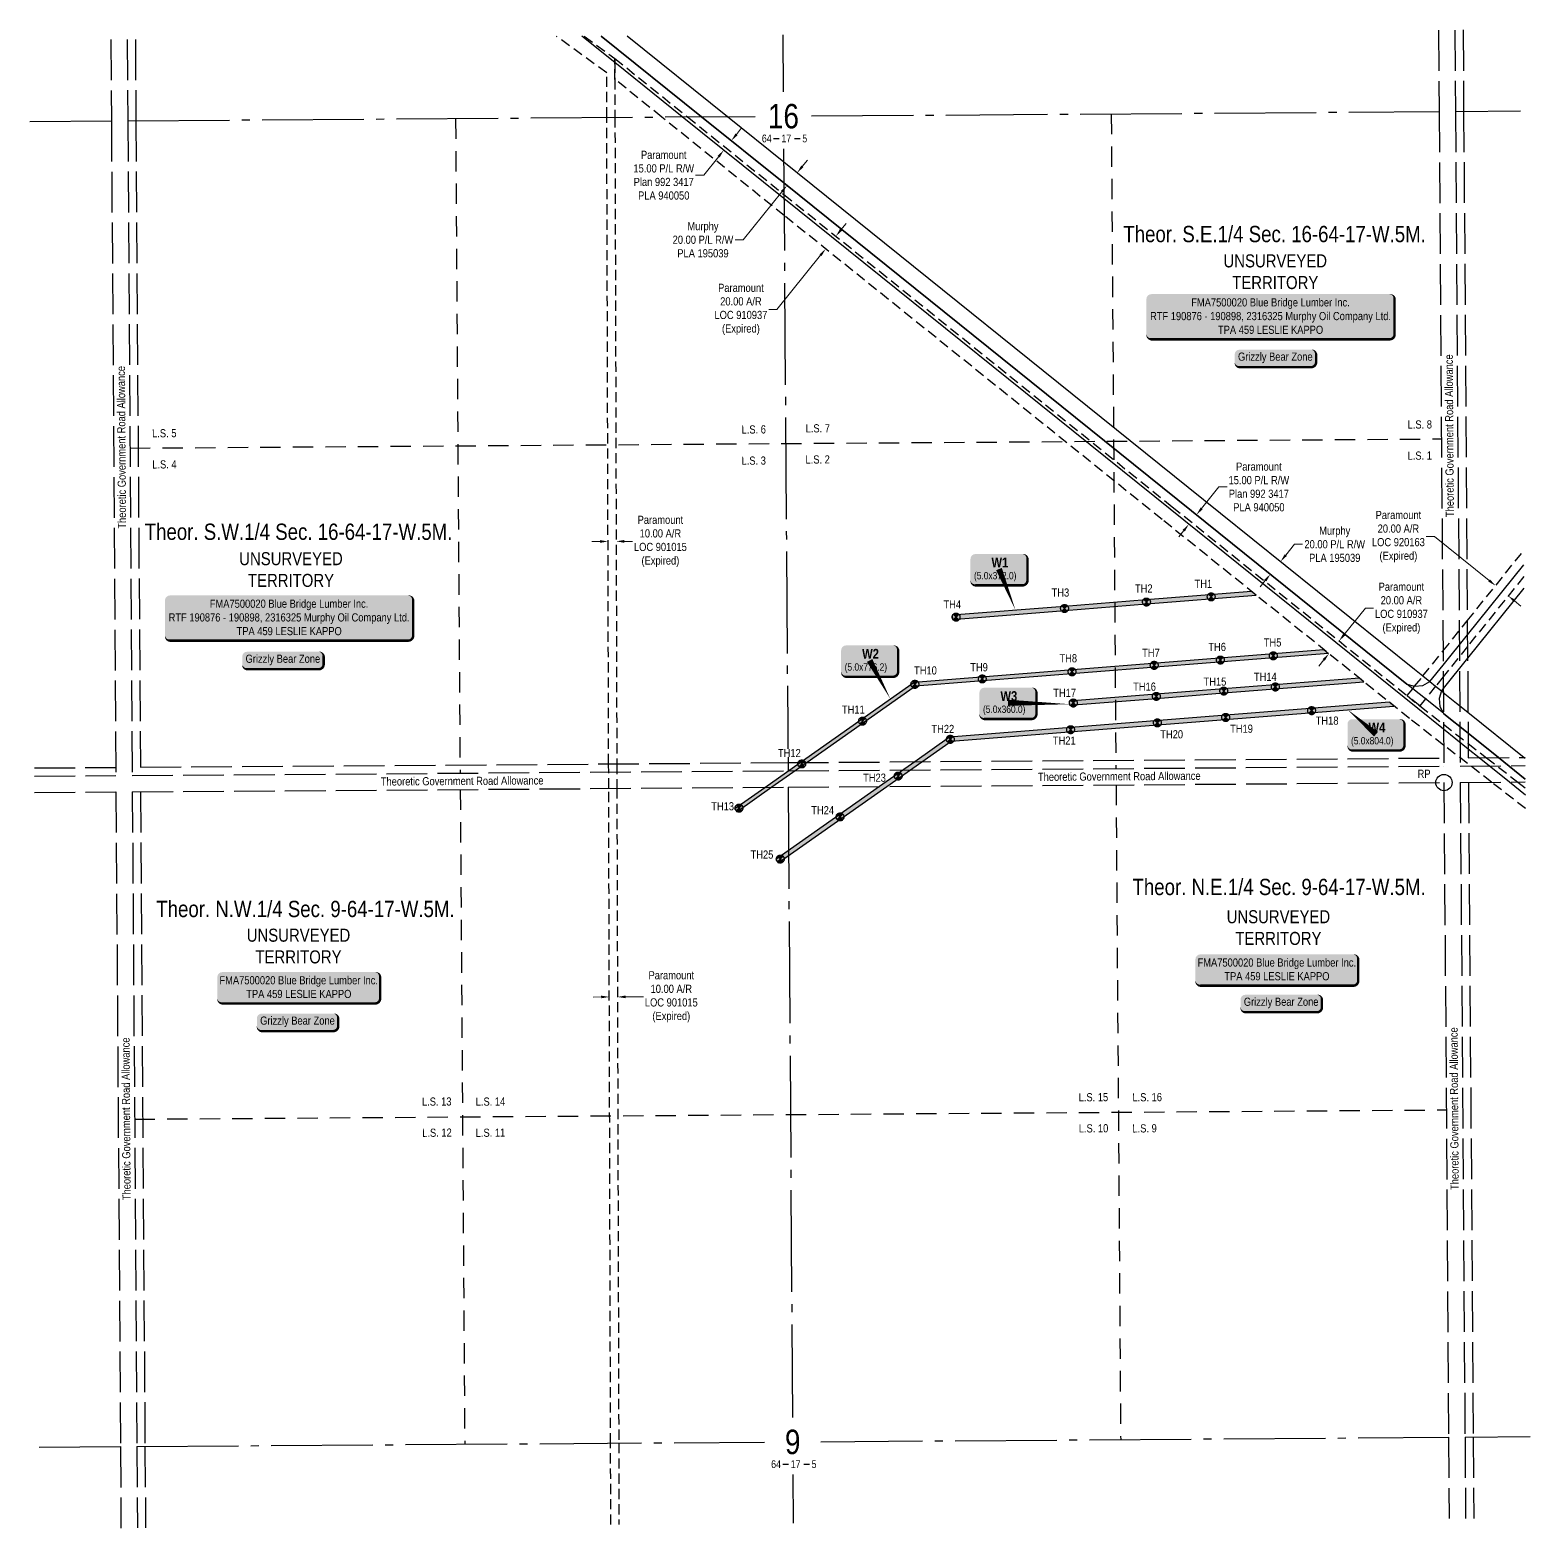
# Model space of a CAD drawing. Extents: x 529537 to 534275, y 6041761 to 6045780.
# Drawn here: x 530843 to 532686, y 6041761 to 6043601 of the extents above; entities that cross this region are included whole.
import ezdxf
from ezdxf.enums import TextEntityAlignment as Align

# ---------------------------------------------------------------- set-up
doc = ezdxf.new("R2010")
doc.units = 0
doc.header["$LTSCALE"] = 5
for name, pattern in [('foc-ACCESSROAD', [3.75, 2.5, -1.25]), ('foc-LSD', [8, 5, -3]), ('foc-QUARTERLINE', [33, 25, -3, 2, -3]), ('foc-SEISMIC', [20.5, 15, -1, 0.5, -1, 0.5, -1, 0.5, -1]), ('foc-UNSURVEYED', [12.5, 10, -2.5])]:
    doc.linetypes.add(name, pattern=pattern)
for name, color, linetype in [('10', 1, 'Continuous'), ('35', 37, 'Continuous'), ('9', 3, 'Continuous'), ('AS-SEISMIC', 224, 'foc-SEISMIC'), ('AS-WILDLIFE-BLOCK', 131, 'Continuous'), ('C-RW', 13, 'Continuous'), ('C-SYMBOL', 7, 'Continuous'), ('F-AR', 190, 'foc-ACCESSROAD'), ('F-RW', 190, 'Continuous'), ('L-QSEC', 8, 'foc-QUARTERLINE'), ('L-ROAD-T', 7, 'Continuous'), ('L-SECLBL', 7, 'Continuous'), ('L-SECTION-LSD', 7, 'foc-LSD'), ('L-UNS-T', 3, 'Continuous'), ('L-USEC', 7, 'foc-UNSURVEYED'), ('P-TEMP-BLOCKS', 250, 'Continuous'), ('P-TEMP-H', 41, 'Continuous'), ('P-TEMP_ACCESS ROAD', 46, 'Continuous')]:
    doc.layers.add(name, color=color, linetype=linetype)
for name, color, linetype, lineweight in [('C-RW-T', 13, 'Continuous', 9), ('F-AR-T', 190, 'Continuous', 9), ('F-RW-T', 190, 'Continuous', 9)]:
    doc.layers.add(name, color=color, linetype=linetype, lineweight=lineweight)
doc.styles.add('100L', font='ARIALN.TTF', dxfattribs={"height": 11})
doc.styles.add('175L', font='ARIALN.TTF', dxfattribs={"height": 20})
doc.styles.add('80', font='ARIALN.TTF', dxfattribs={"height": 10})
doc.styles.add('80CG', font='ARIALN.TTF', dxfattribs={"height": 10})
doc.styles.add('80L', font='ARIALN.TTF', dxfattribs={"height": 10})
doc.styles.add('BOLD', font='ARIALNB.TTF')
doc.styles.add('SIMPLEX', font='ARIALN.TTF')
doc.dimstyles.new('Compass 5 000', dxfattribs={"dimscale": 5, "dimtxt": 9, "dimasz": 2, "dimexe": 0.2, "dimexo": 0.0625, "dimgap": 0.5, "dimtad": 0, "dimtih": 1, "dimtoh": 1, "dimzin": 0, "dimdsep": 46, "dimtxsty": '80CG', "dimcen": 0.1, "dimse1": 1, "dimse2": 1, "dimclrd": 256, "dimclrt": 256, "dimaunit": 1, "dimadec": 4, "dimazin": 0, "dimtfac": 0.06, "dimtofl": 0, "dimtmove": 0, "dimatfit": 1, "dimfxl": 0.2, "dimtolj": 1, "dimtzin": 0, "dimlwd": -1, "dimarcsym": 0})

# ---------------------------------------------------------------- blocks, each defined once
blk = doc.blocks.new('RP')
at = {"layer": '35', "color": 3}
blk.add_circle((0, 0), 10, dxfattribs=at)
at = {"layer": '35', "color": 3, "style": '80'}
blk.add_attdef('RP_001', (-32.4, 5.8), '', height=10, dxfattribs=at)
blk = doc.blocks.new('L-SECLBL')
at = {"layer": '9', "color": 7}
for p, q in [((-5.1, -27.8), (-12.3, -27.8)), ((20.7, -27.8), (13.5, -27.8))]:
    blk.add_line(p, q, dxfattribs=at)
at = {"layer": '10', "color": 2, "style": 'SIMPLEX'}
blk.add_attdef('SEC', text='', height=30, dxfattribs=at).set_placement((0, 0), align=Align.MIDDLE)
at = {"layer": '10', "color": 5, "style": '80L'}
blk.add_attdef('TWP', text='', height=9.5, dxfattribs=at).set_placement((-14.4, -27.4), align=Align.MIDDLE_RIGHT)
blk.add_attdef('RGE', text='', height=9.5, dxfattribs=at).set_placement((3.6, -27.4), align=Align.MIDDLE_CENTER)
blk.add_attdef('MER', text='', height=9.5, dxfattribs=at).set_placement((23.2, -27.4), align=Align.MIDDLE_LEFT)
blk = doc.blocks.new('*U31')
h = blk.add_hatch(color=255)
edge = h.paths.add_edge_path()
edge.add_line((-146.5, -28.5), (146.5, -28.5))
edge.add_arc((146.5, -22.5), 6, 270, 360)
edge.add_line((152.5, -22.5), (152.5, 21))
edge.add_arc((146.5, 21), 6, 0, 90)
edge.add_line((146.5, 27), (-146.5, 27))
edge.add_arc((-146.5, 21), 6, 90, 180)
edge.add_line((-152.5, 21), (-152.5, -22.5))
edge.add_arc((-146.5, -22.5), 6, 180, 270)
at = {"color": 44, "flags": 128}
blk.add_lwpolyline([(-146.5, -28.5, 3, 3, 0), (146.5, -28.5, 3, 3, 0.414214), (152.5, -22.5, 3, 3, 0), (152.5, 21, 3, 0, 0.414214), (146.5, 27, 0, 0, 0), (-146.5, 27, 0, 0, 0.414214), (-152.5, 21, 0, 0, 0), (-152.5, -22.5, 0, 3, 0.414214)], format="xyseb", close=True, dxfattribs=at)
at = {"color": 44, "style": '80'}
blk.add_attdef('ENTER_TEXT_001', (-36, -5), '', height=10, dxfattribs=at)
blk = doc.blocks.new('*D22')
at = {"layer": 'F-AR-T', "transparency": 16777216}
for p, q in [((531544.7, 6042412.9), (531534.7, 6042412.8)), ((531574.7, 6042412.9), (531596.5, 6042413))]:
    blk.add_line(p, q, dxfattribs=at)
for points in [[(531544.6, 6042414.5), (531544.7, 6042411.2), (531554.7, 6042412.9)], [(531574.6, 6042414.6), (531574.7, 6042411.3), (531564.7, 6042412.9)]]:
    blk.add_solid(points, dxfattribs=at)
at = {"layer": 'F-AR-T', "transparency": 16777216, "insert": (531630.8, 6042413), "char_height": 10, "attachment_point": 5, "style": '80CG'}
blk.add_mtext('\\A1;Paramount\\P10.00 A/R\\PLOC 901015\\P(Expired)', dxfattribs=at)
blk = doc.blocks.new('*D23')
at = {"layer": 'F-AR-T', "transparency": 16777216}
for p, q in [((531543.1, 6042972.4), (531533.1, 6042972.4)), ((531573.1, 6042972.5), (531583.1, 6042972.5))]:
    blk.add_line(p, q, dxfattribs=at)
for points in [[(531543.1, 6042974.1), (531543.1, 6042970.7), (531553.1, 6042972.4)], [(531573.1, 6042974.2), (531573.1, 6042970.8), (531563.1, 6042972.5)]]:
    blk.add_solid(points, dxfattribs=at)
at = {"layer": 'F-AR-T', "transparency": 16777216, "insert": (531617.4, 6042972.5), "char_height": 10, "attachment_point": 5, "style": '80CG'}
blk.add_mtext('\\A1;Paramount\\P10.00 A/R\\PLOC 901015\\P(Expired)', dxfattribs=at)
blk = doc.blocks.new('*D24')
at = {"layer": 'F-AR-T', "transparency": 16777216}
for p, q in [((532457.3, 6042858), (532483.3, 6042890.3)), ((532483.3, 6042890.3), (532493.3, 6042890.3)), ((532432.2, 6042826.8), (532426, 6042819))]:
    blk.add_line(p, q, dxfattribs=at)
for points in [[(532456, 6042859), (532458.6, 6042856.9), (532451, 6042850.2)], [(532430.9, 6042827.9), (532433.5, 6042825.8), (532438.5, 6042834.6)]]:
    blk.add_solid(points, dxfattribs=at)
at = {"layer": 'F-AR-T', "transparency": 16777216, "insert": (532527.6, 6042890.3), "char_height": 10, "attachment_point": 5, "style": '80CG'}
blk.add_mtext('\\A1;Paramount\\P20.00 A/R\\PLOC 910937\\P(Expired)', dxfattribs=at)
blk = doc.blocks.new('*D25')
at = {"layer": 'F-AR-T', "transparency": 16777216}
for p, q in [((531839.2, 6043355.2), (531845.5, 6043363)), ((531814.1, 6043324), (531760.6, 6043257.5)), ((531760.6, 6043257.5), (531750.6, 6043257.5))]:
    blk.add_line(p, q, dxfattribs=at)
for points in [[(531837.9, 6043356.2), (531840.5, 6043354.1), (531832.9, 6043347.4)], [(531812.8, 6043325), (531815.4, 6043323), (531820.4, 6043331.8)]]:
    blk.add_solid(points, dxfattribs=at)
at = {"layer": 'F-AR-T', "transparency": 16777216, "insert": (531716.3, 6043257.5), "char_height": 10, "attachment_point": 5, "style": '80CG'}
blk.add_mtext('\\A1;Paramount\\P20.00 A/R\\PLOC 910937\\P(Expired)', dxfattribs=at)
blk = doc.blocks.new('*D26')
at = {"layer": 'F-AR-T', "transparency": 16777216}
for p, q in [((532568.2, 6042978.4), (532558.2, 6042978.4)), ((532635.5, 6042924.4), (532568.2, 6042978.4)), ((532666.6, 6042899.3), (532674.4, 6042893))]:
    blk.add_line(p, q, dxfattribs=at)
for points in [[(532636.5, 6042925.7), (532634.4, 6042923.1), (532643.2, 6042918.1)], [(532667.7, 6042900.6), (532665.6, 6042898), (532658.8, 6042905.5)]]:
    blk.add_solid(points, dxfattribs=at)
at = {"layer": 'F-AR-T', "transparency": 16777216, "insert": (532523.9, 6042978.4), "char_height": 10, "attachment_point": 5, "style": '80CG'}
blk.add_mtext('\\A1;Paramount\\P20.00 A/R\\PLOC 920163\\P(Expired)', dxfattribs=at)
blk = doc.blocks.new('*D27')
at = {"layer": 'C-RW-T', "transparency": 16777216}
for p, q in [((532385.5, 6042955.5), (532396.2, 6042968.9)), ((532396.2, 6042968.9), (532406.2, 6042968.9)), ((532360.4, 6042924.4), (532354.1, 6042916.6))]:
    blk.add_line(p, q, dxfattribs=at)
for points in [[(532384.2, 6042956.6), (532386.8, 6042954.5), (532379.2, 6042947.8)], [(532359.1, 6042925.4), (532361.7, 6042923.3), (532366.7, 6042932.2)]]:
    blk.add_solid(points, dxfattribs=at)
at = {"layer": 'C-RW-T', "transparency": 16777216, "insert": (532445.7, 6042968.9), "char_height": 10, "attachment_point": 5, "style": '80CG'}
blk.add_mtext('\\A1;Murphy\\P20.00 P/L R/W\\PPLA 195039', dxfattribs=at)
blk = doc.blocks.new('*D28')
at = {"layer": 'C-RW-T', "transparency": 16777216}
for p, q in [((531791.7, 6043433.1), (531798, 6043440.9)), ((531766.7, 6043401.9), (531719.2, 6043343)), ((531719.2, 6043343), (531709.2, 6043343))]:
    blk.add_line(p, q, dxfattribs=at)
for points in [[(531790.4, 6043434.2), (531793, 6043432.1), (531785.5, 6043425.3)], [(531765.4, 6043403), (531768, 6043400.9), (531772.9, 6043409.7)]]:
    blk.add_solid(points, dxfattribs=at)
at = {"layer": 'C-RW-T', "transparency": 16777216, "insert": (531669.7, 6043343), "char_height": 10, "attachment_point": 5, "style": '80CG'}
blk.add_mtext('\\A1;Murphy\\P20.00 P/L R/W\\PPLA 195039', dxfattribs=at)
blk = doc.blocks.new('*D29')
at = {"layer": 'F-RW-T', "transparency": 16777216}
for p, q in [((532282.2, 6043013), (532303.4, 6043039.3)), ((532303.4, 6043039.3), (532313.4, 6043039.3)), ((532260.3, 6042985.7), (532254, 6042977.9))]:
    blk.add_line(p, q, dxfattribs=at)
for points in [[(532280.9, 6043014), (532283.5, 6043011.9), (532275.9, 6043005.2)], [(532259, 6042986.7), (532261.6, 6042984.7), (532266.5, 6042993.5)]]:
    blk.add_solid(points, dxfattribs=at)
at = {"layer": 'F-RW-T', "transparency": 16777216, "insert": (532352.5, 6043039.3), "char_height": 10, "attachment_point": 5, "style": '80CG'}
blk.add_mtext('\\A1;Paramount\\P15.00 P/L R/W\\PPlan 992 3417\\PPLA 940050', dxfattribs=at)
blk = doc.blocks.new('*D30')
at = {"layer": 'F-RW-T', "transparency": 16777216}
for p, q in [((531710.9, 6043472.5), (531717.2, 6043480.3)), ((531689, 6043445.2), (531670.6, 6043422.3)), ((531670.6, 6043422.3), (531660.6, 6043422.3))]:
    blk.add_line(p, q, dxfattribs=at)
for points in [[(531709.6, 6043473.5), (531712.2, 6043471.4), (531704.6, 6043464.7)], [(531687.7, 6043446.2), (531690.3, 6043444.2), (531695.2, 6043453)]]:
    blk.add_solid(points, dxfattribs=at)
at = {"layer": 'F-RW-T', "transparency": 16777216, "insert": (531621.5, 6043422.3), "char_height": 10, "attachment_point": 5, "style": '80CG'}
blk.add_mtext('\\A1;Paramount\\P15.00 P/L R/W\\PPlan 992 3417\\PPLA 940050', dxfattribs=at)
blk = doc.blocks.new('*U21')
h = blk.add_hatch(color=255)
edge = h.paths.add_edge_path()
edge.add_line((-94, -20), (94, -20))
edge.add_arc((94, -14), 6, 270, 360)
edge.add_line((100, -14), (100, 12.5))
edge.add_arc((94, 12.5), 6, 0, 90)
edge.add_line((94, 18.5), (-94, 18.5))
edge.add_arc((-94, 12.5), 6, 90, 180)
edge.add_line((-100, 12.5), (-100, -14))
edge.add_arc((-94, -14), 6, 180, 270)
at = {"color": 44, "flags": 128}
blk.add_lwpolyline([(-94, -20, 3, 3, 0), (94, -20, 3, 3, 0.414214), (100, -14, 3, 3, 0), (100, 12.5, 3, 0, 0.414214), (94, 18.5, 0, 0, 0), (-94, 18.5, 0, 0, 0.414214), (-100, 12.5, 0, 0, 0), (-100, -14, 0, 3, 0.414214)], format="xyseb", close=True, dxfattribs=at)
at = {"color": 44, "style": '80'}
blk.add_attdef('ENTER_TEXT_001', (-36, -5), '', height=10, dxfattribs=at)
blk = doc.blocks.new('*U32')
h = blk.add_hatch(color=255)
edge = h.paths.add_edge_path()
edge.add_line((-44, -11.5), (44, -11.5))
edge.add_arc((44, -5.5), 6, 270, 360)
edge.add_line((50, -5.5), (50, 4))
edge.add_arc((44, 4), 6, 0, 90)
edge.add_line((44, 10), (-44, 10))
edge.add_arc((-44, 4), 6, 90, 180)
edge.add_line((-50, 4), (-50, -5.5))
edge.add_arc((-44, -5.5), 6, 180, 270)
at = {"color": 131, "flags": 128}
blk.add_lwpolyline([(-44, -11.5, 3, 3, 0), (44, -11.5, 3, 3, 0.414214), (50, -5.5, 3, 3, 0), (50, 4, 3, 0, 0.414214), (44, 10, 0, 0, 0), (-44, 10, 0, 0, 0.414214), (-50, 4, 0, 0, 0), (-50, -5.5, 0, 3, 0.414214)], format="xyseb", close=True, dxfattribs=at)
at = {"color": 131, "style": '80'}
blk.add_attdef('ENTER_TEXT_001', (-36, -5), '', height=10, dxfattribs=at)
blk = doc.blocks.new('*X19')
at = {"color": 0}
for p, q in [((102.1, -2061.6), (108.8, -2061.6)), ((102.2, -2061.7), (108.8, -2061.7)), ((102.3, -2061.4), (108.6, -2061.4)), ((102.3, -2061.9), (108.6, -2061.9)), ((102.5, -2061.2), (108.5, -2061.2)), ((102.5, -2062), (108.4, -2062)), ((102.6, -2062.2), (108.3, -2062.2)), ((102.7, -2061.1), (108.2, -2061.1)), ((102.8, -2062.3), (108.1, -2062.3)), ((102.9, -2060.9), (108, -2060.9)), ((103, -2062.5), (108, -2062.5)), ((103.1, -2062.7), (107.8, -2062.7)), ((103.2, -2060.8), (107.7, -2060.8)), ((103.3, -2062.8), (107.7, -2062.8)), ((103.4, -2063), (107.5, -2063)), ((103.5, -2060.6), (107.4, -2060.6)), ((103.6, -2063.1), (107.3, -2063.1)), ((103.7, -2063.3), (107.2, -2063.3)), ((103.9, -2060.5), (107, -2060.5)), ((103.9, -2063.4), (107, -2063.4)), ((104.1, -2063.6), (106.9, -2063.6)), ((104.2, -2063.7), (106.7, -2063.7)), ((104.4, -2063.9), (106.6, -2063.9)), ((104.5, -2060.3), (106.5, -2060.3)), ((104.5, -2064.1), (106.4, -2064.1)), ((104.7, -2064.2), (106.3, -2064.2)), ((104.8, -2064.4), (106.1, -2064.4)), ((105, -2064.5), (105.9, -2064.5)), ((105.1, -2064.7), (105.8, -2064.7)), ((105.2, -2065.3), (105.8, -2065.3)), ((105.3, -2064.8), (105.6, -2064.8)), ((105.3, -2065.2), (105.6, -2065.2)), ((102.1, -2068.4), (108.8, -2068.4)), ((102.2, -2068.3), (108.7, -2068.3)), ((102.3, -2068.1), (108.6, -2068.1)), ((102.3, -2068.6), (108.7, -2068.6)), ((102.5, -2068), (108.4, -2068)), ((102.5, -2068.7), (108.5, -2068.7)), ((102.7, -2067.8), (108.3, -2067.8)), ((102.7, -2068.9), (108.3, -2068.9)), ((102.8, -2067.7), (108.1, -2067.7)), ((102.9, -2069.1), (108, -2069.1)), ((103, -2067.5), (108, -2067.5)), ((103.1, -2067.3), (107.8, -2067.3)), ((103.2, -2069.2), (107.8, -2069.2)), ((103.3, -2067.2), (107.6, -2067.2)), ((103.4, -2067), (107.5, -2067)), ((103.5, -2069.4), (107.4, -2069.4)), ((103.6, -2066.9), (107.3, -2066.9)), ((103.8, -2066.7), (107.2, -2066.7)), ((103.9, -2066.6), (107, -2066.6)), ((103.9, -2069.5), (107.1, -2069.5)), ((104.1, -2066.4), (106.9, -2066.4)), ((104.2, -2066.2), (106.7, -2066.2)), ((104.4, -2066.1), (106.6, -2066.1)), ((104.4, -2069.7), (106.5, -2069.7)), ((104.5, -2065.9), (106.4, -2065.9)), ((104.7, -2065.8), (106.2, -2065.8)), ((104.8, -2065.6), (106.1, -2065.6)), ((105, -2065.5), (105.9, -2065.5))]:
    blk.add_line(p, q, dxfattribs=at)
blk = doc.blocks.new('SP')
for p, q in [((0.68, -0.68), (-0.68, 0.68)), ((-0.68, -0.68), (0.68, 0.68))]:
    blk.add_line(p, q)
blk.add_circle((0, 0), 0.96)
at = {"xscale": 0.2, "yscale": 0.2, "zscale": 0.2}
blk.add_blockref('*X19', (-21.09, 413), dxfattribs=at)
blk = doc.blocks.new('*U33')
h = blk.add_hatch(color=191)
edge = h.paths.add_edge_path()
edge.add_line((-29, -20), (29, -20))
edge.add_arc((29, -14), 6, 270, 360)
edge.add_line((35, -14), (35, 12.5))
edge.add_arc((29, 12.5), 6, 0, 90)
edge.add_line((29, 18.5), (-29, 18.5))
edge.add_arc((-29, 12.5), 6, 90, 180)
edge.add_line((-35, 12.5), (-35, -14))
edge.add_arc((-29, -14), 6, 180, 270)
at = {"color": 250, "flags": 128}
blk.add_lwpolyline([(-29, -20, 3, 3, 0), (29, -20, 3, 3, 0.414214), (35, -14, 3, 3, 0), (35, 12.5, 3, 0, 0.414214), (29, 18.5, 0, 0, 0), (-29, 18.5, 0, 0, 0.414214), (-35, 12.5, 0, 0, 0), (-35, -14, 0, 3, 0.414214)], format="xyseb", close=True, dxfattribs=at)
at = {"flags": 128}
blk.add_lwpolyline([(20.4, -50.6, 0, 7.5, 0), (0, 0, 0, 0, 0)], format="xyseb", dxfattribs=at)
at = {"color": 250}
for tag, p, height, style in [('TEMP_AREA_W1_001', (-9.2, 2.2), 12, 'BOLD'), ('ENTER_TEXT_001', (-30.7, -12.5), 9, '80')]:
    blk.add_attdef(tag, p, '', height=height, dxfattribs=dict(at, style=style))
blk = doc.blocks.new('*U34')
h = blk.add_hatch(color=191)
edge = h.paths.add_edge_path()
edge.add_line((-29, -20), (29, -20))
edge.add_arc((29, -14), 6, 270, 360)
edge.add_line((35, -14), (35, 12.5))
edge.add_arc((29, 12.5), 6, 0, 90)
edge.add_line((29, 18.5), (-29, 18.5))
edge.add_arc((-29, 12.5), 6, 90, 180)
edge.add_line((-35, 12.5), (-35, -14))
edge.add_arc((-29, -14), 6, 180, 270)
at = {"color": 250, "flags": 128}
blk.add_lwpolyline([(-29, -20, 3, 3, 0), (29, -20, 3, 3, 0.414214), (35, -14, 3, 3, 0), (35, 12.5, 3, 0, 0.414214), (29, 18.5, 0, 0, 0), (-29, 18.5, 0, 0, 0.414214), (-35, 12.5, 0, 0, 0), (-35, -14, 0, 3, 0.414214)], format="xyseb", close=True, dxfattribs=at)
at = {"flags": 128}
blk.add_lwpolyline([(25.5, -47.3, 0, 7.5, 0), (0, 0, 0, 0, 0)], format="xyseb", dxfattribs=at)
at = {"color": 250}
for tag, p, height, style in [('TEMP_AREA_W1_001', (-9.2, 2.2), 12, 'BOLD'), ('ENTER_TEXT_001', (-30.7, -12.5), 9, '80')]:
    blk.add_attdef(tag, p, '', height=height, dxfattribs=dict(at, style=style))
blk = doc.blocks.new('*U35')
h = blk.add_hatch(color=191)
edge = h.paths.add_edge_path()
edge.add_line((-29, -20), (29, -20))
edge.add_arc((29, -14), 6, 270, 360)
edge.add_line((35, -14), (35, 12.5))
edge.add_arc((29, 12.5), 6, 0, 90)
edge.add_line((29, 18.5), (-29, 18.5))
edge.add_arc((-29, 12.5), 6, 90, 180)
edge.add_line((-35, 12.5), (-35, -14))
edge.add_arc((-29, -14), 6, 180, 270)
at = {"color": 250, "flags": 128}
blk.add_lwpolyline([(-29, -20, 3, 3, 0), (29, -20, 3, 3, 0.414214), (35, -14, 3, 3, 0), (35, 12.5, 3, 0, 0.414214), (29, 18.5, 0, 0, 0), (-29, 18.5, 0, 0, 0.414214), (-35, 12.5, 0, 0, 0), (-35, -14, 0, 3, 0.414214)], format="xyseb", close=True, dxfattribs=at)
at = {"flags": 128}
blk.add_lwpolyline([(75.6, -1.8, 0, 7.5, 0), (0, 0, 0, 0, 0)], format="xyseb", dxfattribs=at)
at = {"color": 250}
for tag, p, height, style in [('TEMP_AREA_W1_001', (-9.2, 2.2), 12, 'BOLD'), ('ENTER_TEXT_001', (-30.7, -12.5), 9, '80')]:
    blk.add_attdef(tag, p, '', height=height, dxfattribs=dict(at, style=style))
blk = doc.blocks.new('*U36')
h = blk.add_hatch(color=191)
edge = h.paths.add_edge_path()
edge.add_line((-29, -20), (29, -20))
edge.add_arc((29, -14), 6, 270, 360)
edge.add_line((35, -14), (35, 12.5))
edge.add_arc((29, 12.5), 6, 0, 90)
edge.add_line((29, 18.5), (-29, 18.5))
edge.add_arc((-29, 12.5), 6, 90, 180)
edge.add_line((-35, 12.5), (-35, -14))
edge.add_arc((-29, -14), 6, 180, 270)
at = {"flags": 128}
blk.add_lwpolyline([(-34.7, 30.1, 0, 7.5, 0), (0, 0, 0, 0, 0)], format="xyseb", dxfattribs=at)
at = {"color": 250, "flags": 128}
blk.add_lwpolyline([(-29, -20, 3, 3, 0), (29, -20, 3, 3, 0.414214), (35, -14, 3, 3, 0), (35, 12.5, 3, 0, 0.414214), (29, 18.5, 0, 0, 0), (-29, 18.5, 0, 0, 0.414214), (-35, 12.5, 0, 0, 0), (-35, -14, 0, 3, 0.414214)], format="xyseb", close=True, dxfattribs=at)
at = {"color": 250}
for tag, p, height, style in [('TEMP_AREA_W1_001', (-9.2, 2.2), 12, 'BOLD'), ('ENTER_TEXT_001', (-30.7, -12.5), 9, '80')]:
    blk.add_attdef(tag, p, '', height=height, dxfattribs=dict(at, style=style))

msp = doc.modelspace()

# ---------------------------------------------------------------- hatches: boundary and pattern name
at = {"layer": 'P-TEMP-H'}
h = msp.add_hatch(color=256, dxfattribs=at)
h.dxf.hatch_style = 1
h.paths.add_polyline_path([(531975.62, 6042881.681), (531976.016, 6042876.699), (532113.988, 6042887.654), (532214.644, 6042895.646), (532349.332, 6042906.34), (532343.661, 6042910.903), (532214.249, 6042900.628), (532113.593, 6042892.636)])
h = msp.add_hatch(color=256, dxfattribs=at)
h.dxf.hatch_style = 1
h.paths.add_polyline_path([(531797.695, 6042700.847), (531754.439, 6042670.377), (531711.517, 6042640.142), (531708.639, 6042644.227), (531745.673, 6042670.315), (531788.929, 6042700.785), (531929.069, 6042799.504), (532432.443, 6042839.471), (532438.114, 6042834.908), (531930.828, 6042794.631)])
h = msp.add_hatch(color=256, dxfattribs=at)
h.dxf.hatch_style = 1
h.paths.add_polyline_path([(532475.924, 6042804.486), (532309.201, 6042791.249), (532226.331, 6042784.669), (532119.572, 6042776.193), (532119.967, 6042771.211), (532226.727, 6042779.687), (532309.597, 6042786.267), (532481.596, 6042799.924)])
h = msp.add_hatch(color=256, dxfattribs=at)
h.dxf.hatch_style = 1
h.paths.add_polyline_path([(531938.59, 6042701.845), (531974.353, 6042727.037), (532518.489, 6042770.24), (532512.818, 6042774.803), (531972.592, 6042731.91), (531929.824, 6042701.783), (531886.568, 6042671.312), (531759.3, 6042581.661), (531762.178, 6042577.575), (531895.334, 6042671.374)])

# ---------------------------------------------------------------- linework, layer by layer
at = {"layer": 'C-RW'}
for points in [[(532679.738, 6042680.29), (532646.729, 6042706.851), (532609.541, 6042736.775), (532579.735, 6042760.758), (532579.204, 6042761.457), (532557.034, 6042779.022), (532541.467, 6042791.548), (532534.352, 6042797.273), (532252.967, 6043023.658), (531769.078, 6043412.841), (531668.012, 6043494.124), (531544.808, 6043593.215)], [(531576.452, 6043593.439), (531699.654, 6043494.349), (531768.897, 6043438.661), (532265.506, 6043039.246), (532543.793, 6042815.353), (532554.039, 6042807.204), (532562.612, 6042800.325), (532569.627, 6042794.663), (532576.65, 6042789.032), (532579.02, 6042787.01), (532595.378, 6042773.849), (532609.355, 6042762.602), (532678.365, 6042707.074), (532679.553, 6042706.118)]]:
    msp.add_lwpolyline(points, dxfattribs=at)
at = {"layer": 'F-AR'}
for points in [[(531556.497, 6041764.777), (531556.212, 6041864.711), (531553.921, 6042668.947), (531553.836, 6042699.106), (531551.571, 6043493.297), (531551.415, 6043548.127), (531489.949, 6043592.829)], [(531523.842, 6043593.068), (531561.368, 6043565.796), (531561.382, 6043560.648), (531561.441, 6043540.063), (531561.574, 6043493.368), (531563.838, 6042699.177), (531563.925, 6042669.018), (531566.216, 6041864.782), (531566.5, 6041764.848)], [(532677.947, 6042929.308), (532608.775, 6042843.331), (532578.883, 6042806.178), (532569.627, 6042794.663), (532557.034, 6042779.022), (532550.139, 6042770.452), (532534.552, 6042782.994), (532541.467, 6042791.548), (532543.845, 6042794.491), (532554.039, 6042807.204), (532578.655, 6042837.809), (532608.547, 6042874.963), (532677.719, 6042960.94)]]:
    msp.add_lwpolyline(points, dxfattribs=at)
at = {"layer": 'F-RW'}
msp.add_lwpolyline([(532678.049, 6042915.085), (532608.877, 6042829.108), (532578.985, 6042791.953), (532576.65, 6042789.032), (532573.862, 6042779.463), (532574.939, 6042769.528), (532579.204, 6042761.457), (532579.735, 6042760.758), (532609.541, 6042736.775), (532646.729, 6042706.851), (532679.738, 6042680.29)], dxfattribs=at)
at = {"layer": 'L-QSEC'}
for p, q in [((531767.801, 6043594.788), (531768.292, 6043524.821)), ((530963.122, 6043489.156), (531733.845, 6043494.593)), ((531803.089, 6043495.081), (532573.888, 6043500.519)), ((532593.994, 6043500.664), (532673.833, 6043501.229)), ((530843.07, 6043488.317), (530943.016, 6043489.021)), ((531768.783, 6043454.859), (531774.144, 6042690.623)), ((531774.287, 6042670.517), (531779.719, 6041896.291)), ((531814.516, 6041866.553), (532585.602, 6041872.023)), ((532605.708, 6041872.168), (532685.548, 6041872.737)), ((530854.21, 6041859.749), (530954.157, 6041860.457)), ((530974.263, 6041860.592), (531745.272, 6041866.061)), ((531780.21, 6041826.329), (531780.63, 6041766.366))]:
    msp.add_line(p, q, dxfattribs=at)
at = {"layer": 'L-SECTION-LSD'}
for p, q in [((531365.807, 6043491.997), (531371.379, 6042687.778)), ((532171.195, 6043497.678), (532176.908, 6042693.474)), ((530965.874, 6043087.044), (532576.78, 6043098.417)), ((531371.52, 6042667.672), (531377.091, 6041863.449)), ((532177.052, 6042673.368), (532182.766, 6041869.165)), ((530971.513, 6042262.715), (532582.71, 6042274.121))]:
    msp.add_line(p, q, dxfattribs=at)
at = {"layer": 'L-USEC'}
for p, q in [((530942.333, 6043588.968), (530943.016, 6043489.021)), ((530962.438, 6043589.11), (530963.122, 6043489.158)), ((530972.496, 6043589.181), (530973.18, 6043489.227)), ((532573.169, 6043600.466), (532573.888, 6043500.519)), ((532593.275, 6043600.607), (532593.994, 6043500.663)), ((532603.332, 6043600.678), (532604.051, 6043500.736)), ((532573.888, 6043500.519), (532579.672, 6042696.325)), ((532593.994, 6043500.663), (532599.778, 6042696.468)), ((532604.051, 6043500.736), (532609.763, 6042706.597)), ((530943.016, 6043489.021), (530948.519, 6042684.791)), ((530963.122, 6043489.158), (530968.625, 6042684.933)), ((530973.18, 6043489.227), (530978.614, 6042695.062)), ((530978.614, 6042695.062), (531774.074, 6042700.68)), ((531774.073, 6042700.68), (532579.603, 6042706.383)), ((532579.603, 6042706.383), (532579.603, 6042706.383)), ((532609.763, 6042706.597), (532679.546, 6042707.093)), ((530848.503, 6042694.143), (530948.444, 6042694.849)), ((530848.572, 6042684.086), (530948.515, 6042684.791)), ((530948.444, 6042694.849), (530948.45, 6042694.849)), ((530948.515, 6042684.791), (530948.519, 6042684.791)), ((530968.625, 6042684.933), (531774.145, 6042690.623)), ((531774.144, 6042690.623), (532579.675, 6042696.325)), ((532579.674, 6042696.325), (532579.674, 6042696.325)), ((532599.778, 6042696.468), (532679.618, 6042697.035)), ((530848.709, 6042663.98), (530948.657, 6042664.686)), ((530948.657, 6042664.686), (530954.157, 6041860.457)), ((530968.763, 6042664.828), (531774.287, 6042670.517)), ((530968.763, 6042664.828), (530968.763, 6042664.823)), ((530968.763, 6042664.823), (530974.263, 6041860.594)), ((530978.82, 6042664.899), (530978.82, 6042664.892)), ((530978.82, 6042664.892), (530984.32, 6041860.663)), ((531774.287, 6042670.517), (532579.817, 6042676.219)), ((532579.817, 6042676.219), (532585.602, 6041872.023)), ((532599.923, 6042676.362), (532679.762, 6042676.929)), ((532599.923, 6042676.364), (532605.708, 6041872.167)), ((532609.98, 6042676.436), (532615.766, 6041872.24)), ((532585.602, 6041872.023), (532586.321, 6041772.077)), ((532605.708, 6041872.167), (532606.427, 6041772.22)), ((532615.766, 6041872.24), (532616.485, 6041772.291)), ((530954.157, 6041860.457), (530954.84, 6041760.512)), ((530974.263, 6041860.594), (530974.946, 6041760.655)), ((530984.32, 6041860.663), (530985.004, 6041760.726))]:
    msp.add_line(p, q, dxfattribs=at)
at = {"layer": 'P-TEMP_ACCESS ROAD', "flags": 128}
for points in [[(531975.62, 6042881.681), (531976.016, 6042876.699), (532113.988, 6042887.654), (532214.644, 6042895.646), (532349.332, 6042906.34), (532343.661, 6042910.903), (532214.249, 6042900.628), (532113.593, 6042892.636)], [(532475.924, 6042804.486), (532309.201, 6042791.249), (532226.331, 6042784.669), (532119.572, 6042776.193), (532119.967, 6042771.211), (532226.727, 6042779.687), (532309.597, 6042786.267), (532481.596, 6042799.924)]]:
    msp.add_lwpolyline(points, close=True, dxfattribs=at)

# ---------------------------------------------------------------- block references
at = {"xscale": 0.999482, "yscale": 0.999482, "zscale": 0.999482}
msp.add_blockref('RP', (532579.817, 6042676.219), dxfattribs=at).add_auto_attribs({'RP_001': 'RP'})
at = {"layer": 'AS-SEISMIC', "color": 3, "xscale": 4.995456008, "yscale": 4.995456008, "zscale": 4.995456008}
for p in [(532214.447, 6042898.137), (532293.916, 6042904.447), (531980.599, 6042879.57), (532113.791, 6042890.145), (532305.288, 6042826.869), (532370.17, 6042832.02), (532123.057, 6042812.4), (532223.916, 6042820.408), (531929.949, 6042797.067), (532012.711, 6042803.639), (532309.399, 6042788.758), (532372.783, 6042793.791), (532124.55, 6042774.081), (532226.529, 6042782.178), (531865.716, 6042751.82), (532311.755, 6042756.332), (532417.27, 6042764.71), (532121.236, 6042741.293), (532227.832, 6042749.669), (531973.472, 6042729.473), (531909.485, 6042684.398), (531713.999, 6042644.946), (531838.093, 6042634.108), (531764.66, 6042582.38)]:
    msp.add_blockref('SP', p, dxfattribs=at)
at = {"layer": 'AS-WILDLIFE-BLOCK'}
ref = msp.add_blockref('*U32', (532372.792, 6043198.028), dxfattribs=at)
ref.add_attrib('ENTER_TEXT_001', 'Grizzly Bear Zone', (532326.881, 6043194.409), dxfattribs={"layer": '0', "color": 131, "height": 10, "style": '80'})
ref = msp.add_blockref('*U32', (531153.772, 6042826.962), dxfattribs=at)
ref.add_attrib('ENTER_TEXT_001', 'Grizzly Bear Zone', (531107.861, 6042823.343), dxfattribs={"layer": '0', "color": 131, "height": 10, "style": '80'})
ref = msp.add_blockref('*U32', (532379.964, 6042405.584), dxfattribs=at)
ref.add_attrib('ENTER_TEXT_001', 'Grizzly Bear Zone', (532334.053, 6042401.965), dxfattribs={"layer": '0', "color": 131, "height": 10, "style": '80'})
ref = msp.add_blockref('*U32', (531171.704, 6042382.444), dxfattribs=at)
ref.add_attrib('ENTER_TEXT_001', 'Grizzly Bear Zone', (531125.793, 6042378.825), dxfattribs={"layer": '0', "color": 131, "height": 10, "style": '80'})
at = {"layer": 'L-SECLBL', "xscale": 0.999475, "yscale": 0.999475, "zscale": 0.999475}
for p, values in [((531768.502, 6043494.837), {'SEC': '16', 'TWP': '64', 'RGE': '17', 'MER': '5'}), ((531779.929, 6041866.307), {'SEC': '9', 'TWP': '64', 'RGE': '17', 'MER': '5'})]:
    msp.add_blockref('L-SECLBL', p, dxfattribs=at).add_auto_attribs(values)
at = {"layer": 'L-SECLBL'}
ref = msp.add_blockref('*U31', (532366.815, 6043249.207), dxfattribs=dict(at, xscale=0.999475, yscale=0.999475, zscale=0.999475))
ref.add_attrib('ENTER_TEXT_001', 'FMA7500020 Blue Bridge Lumber Inc.', (532269.441, 6043261.11), dxfattribs={"layer": '0', "color": 44, "height": 9.99475, "style": '80'})
ref.add_attrib('ENTER_TEXT_002', 'RTF 190876 - 190898, 2316325 Murphy Oil Company Ltd.', (532218.874, 6043244.275), dxfattribs={"layer": '0', "color": 44, "height": 9.99475, "style": '80'})
ref.add_attrib('ENTER_TEXT_003', 'TPA 459 LESLIE KAPPO', (532302.316, 6043227.44), dxfattribs={"layer": '0', "color": 44, "height": 9.99475, "style": '80'})
ref = msp.add_blockref('*U31', (531161.296, 6042879.051), dxfattribs=dict(at, xscale=0.999475, yscale=0.999475, zscale=0.999475))
ref.add_attrib('ENTER_TEXT_001', 'FMA7500020 Blue Bridge Lumber Inc.', (531063.922, 6042890.954), dxfattribs={"layer": '0', "color": 44, "height": 9.99475, "style": '80'})
ref.add_attrib('ENTER_TEXT_002', 'RTF 190876 - 190898, 2316325 Murphy Oil Company Ltd.', (531013.355, 6042874.119), dxfattribs={"layer": '0', "color": 44, "height": 9.99475, "style": '80'})
ref.add_attrib('ENTER_TEXT_003', 'TPA 459 LESLIE KAPPO', (531096.797, 6042857.283), dxfattribs={"layer": '0', "color": 44, "height": 9.99475, "style": '80'})
ref = msp.add_blockref('*U21', (532374.586, 6042446.669), dxfattribs=dict(at, xscale=0.999475, yscale=0.999475, zscale=0.999475))
ref.add_attrib('ENTER_TEXT_001', 'FMA7500020 Blue Bridge Lumber Inc.', (532277.212, 6042450.154), dxfattribs={"layer": '0', "color": 44, "height": 9.99475, "style": '80'})
ref.add_attrib('ENTER_TEXT_002', 'TPA 459 LESLIE KAPPO', (532310.087, 6042433.318), dxfattribs={"layer": '0', "color": 44, "height": 9.99475, "style": '80'})
ref = msp.add_blockref('*U21', (531173.169, 6042424.897), dxfattribs=dict(at, xscale=0.999475, yscale=0.999475, zscale=0.999475))
ref.add_attrib('ENTER_TEXT_001', 'FMA7500020 Blue Bridge Lumber Inc.', (531075.795, 6042428.382), dxfattribs={"layer": '0', "color": 44, "height": 9.99475, "style": '80'})
ref.add_attrib('ENTER_TEXT_002', 'TPA 459 LESLIE KAPPO', (531108.67, 6042411.547), dxfattribs={"layer": '0', "color": 44, "height": 9.99475, "style": '80'})
at = {"layer": 'P-TEMP-BLOCKS', "xscale": 0.999475, "yscale": 0.999475, "zscale": 0.999475}
for name, p, values in [('*U33', (532033.27, 6042938.439), {'TEMP_AREA_W1_001': 'W1', 'ENTER_TEXT_001': '(5.0x372.0)'}), ('*U34', (531874.414, 6042826.187), {'TEMP_AREA_W1_001': 'W2', 'ENTER_TEXT_001': '(5.0x776.2)'}), ('*U35', (532044.295, 6042774.284), {'TEMP_AREA_W1_001': 'W3', 'ENTER_TEXT_001': '(5.0x360.0)'}), ('*U36', (532496.371, 6042735.597), {'TEMP_AREA_W1_001': 'W4', 'ENTER_TEXT_001': '(5.0x804.0)'})]:
    msp.add_blockref(name, p, dxfattribs=at).add_auto_attribs(values)

# ---------------------------------------------------------------- texts
at = {"layer": 'AS-SEISMIC', "char_height": 9.9909, "attachment_point": 1, "style": '80L'}
for s, insert in [('TH1', (532273.507, 6042925.338)), ('TH3', (532097.911, 6042914.664)), ('TH2', (532200.36, 6042919.627)), ('TH4', (531965.141, 6042900.043)), ('TH6', (532290.462, 6042847.857)), ('TH5', (532358.598, 6042853.349)), ('TH8', (532107.588, 6042833.931)), ('TH7', (532209.138, 6042840.534)), ('TH10', (531928.984, 6042819.02)), ('TH9', (531997.986, 6042822.92)), ('TH14', (532346.456, 6042811.132)), ('TH16', (532198.095, 6042799.05)), ('TH15', (532284.547, 6042805.274)), ('TH17', (532099.92, 6042791.361)), ('TH11', (531840.382, 6042770.865)), ('TH18', (532422.326, 6042757.304)), ('TH22', (531950.295, 6042747.05)), ('TH20', (532231.389, 6042740.481)), ('TH19', (532317.191, 6042747.419)), ('TH21', (532099.475, 6042732.776)), ('TH23', (531866.384, 6042687.227)), ('TH13', (531679.865, 6042652.125)), ('TH24', (531802.722, 6042647.266)), ('TH25', (531728.186, 6042592.807))]:
    msp.add_mtext_dynamic_manual_height_columns(s, width=24.0497, gutter_width=49.974, heights=[0], dxfattribs=dict(at, insert=insert))
at = {"layer": 'C-SYMBOL', "color": 3, "style": '175L'}
for s, p in [('Theor. S.E.1/4 Sec. 16-64-17-W.5M.', (532371.794, 6043334.048)), ('Theor. S.W.1/4 Sec. 16-64-17-W.5M.', (531172.93, 6042968.338)), ('Theor. N.E.1/4 Sec. 9-64-17-W.5M.', (532377.359, 6042532.01)), ('Theor. N.W.1/4 Sec. 9-64-17-W.5M.', (531181.402, 6042504.955))]:
    msp.add_text(s, height=19.9895, dxfattribs=at).set_placement(p, align=Align.BOTTOM_CENTER)
at = {"layer": 'L-ROAD-T', "style": '80L'}
for rotation, p in [(90.391833, (532586.387, 6043102.285)), (90.391833, (530955.392, 6043087.994)), (0.404655, (531373.904, 6042678.164)), (0.404655, (532181.032, 6042683.871)), (90.391833, (532592.333, 6042275.656)), (90.391833, (530961.035, 6042263.169))]:
    msp.add_text('Theoretic Government Road Allowance', height=9.99475, rotation=rotation, dxfattribs=at).set_placement(p, align=Align.MIDDLE_CENTER)
at = {"layer": 'L-UNS-T', "color": 3, "char_height": 15.9916, "attachment_point": 5, "style": '80L'}
for insert in [(532372.635, 6043303.637), (531163.621, 6042937.801), (532376.501, 6042497.976), (531172.87, 6042475.293)]:
    msp.add_mtext_dynamic_manual_height_columns('UNSURVEYED TERRITORY', width=126.34738, gutter_width=47.475, heights=[0], dxfattribs=dict(at, insert=insert))

# ---------------------------------------------------------------- dimensions: what is measured, and where the dimension line sits
at = {"layer": 'C-RW-T'}
for base, p1, p2, angle, picture, middle in [((531772.938, 6043409.737), (531830.268, 6043389.302), (531817.729, 6043373.712), 231.190838, '*D28', (531669.708, 6043342.981)), ((532379.226, 6042947.754), (532345.207, 6042949.447), (532357.747, 6042965.034), 51.181941, '*D27', (532445.74, 6042968.852))]:
    dim = msp.add_linear_dim(base=base, p1=p1, p2=p2, angle=angle, text='Murphy\\P20.00 P/L R/W\\PPLA 195039', dimstyle='Compass 5 000', dxfattribs=at)
    dim.commit()
    dim.dimension.update_dxf_attribs({"geometry": picture, "text_midpoint": middle, "dimtype": 161})
at = {"layer": 'F-AR-T'}
for base, p1, p2, angle, text, picture, middle in [((531820.397, 6043331.791), (531668.108, 6043479.943), (531655.57, 6043464.353), 231.191933, 'Paramount\\P20.00 A/R\\PLOC 910937\\P(Expired)', '*D25', (531716.323, 6043257.469)), ((532643.245, 6042918.089), (532605.206, 6042838.895), (532589.619, 6042851.436), 141.181186, 'Paramount\\P20.00 A/R\\PLOC 920163\\P(Expired)', '*D26', (532523.946, 6042978.429)), ((532438.489, 6042834.606), (532516.836, 6042797.248), (532504.295, 6042781.66), 231.18058, 'Paramount\\P20.00 A/R\\PLOC 910937\\P(Expired)', '*D24', (532527.619, 6042890.323)), ((531564.654, 6042412.913), (531555.457, 6042130.018), (531565.46, 6042130.046), 0.163245, 'Paramount\\P10.00 A/R\\PLOC 901015\\P(Expired)', '*D22', (531630.831, 6042413.004))]:
    dim = msp.add_linear_dim(base=base, p1=p1, p2=p2, angle=angle, text=text, dimstyle='Compass 5 000', dxfattribs=at)
    dim.commit()
    dim.dimension.update_dxf_attribs({"geometry": picture, "text_midpoint": middle, "dimtype": 161})
dim = msp.add_aligned_dim(p1=(531553.056, 6042972.527), p2=(531563.059, 6042972.556), distance=-0.092, text='Paramount\\P10.00 A/R\\PLOC 901015\\P(Expired)', dimstyle='Compass 5 000', dxfattribs=at)
dim.commit()
dim.dimension.update_dxf_attribs({"geometry": '*D23', "text_midpoint": (531617.394, 6042972.521)})
at = {"layer": 'F-RW-T'}
for base, p1, p2, angle, picture, middle in [((531695.239, 6043452.988), (531718.672, 6043453.381), (531709.276, 6043441.699), 231.191919, '*D30', (531621.468, 6043422.295)), ((532266.546, 6042993.49), (532308.856, 6042978.693), (532299.457, 6042967.011), 231.180293, '*D29', (532352.489, 6043039.298))]:
    dim = msp.add_linear_dim(base=base, p1=p1, p2=p2, angle=angle, text='Paramount\\P15.00 P/L R/W\\PPlan 992 3417\\PPLA 940050', dimstyle='Compass 5 000', dxfattribs=at)
    dim.commit()
    dim.dimension.update_dxf_attribs({"geometry": picture, "text_midpoint": middle, "dimtype": 161})

# ---------------------------------------------------------------- next in the draw order: texts
at = {"layer": 'L-SECTION-LSD', "attachment_point": 1, "style": '100L', "bg_fill": 3, "box_fill_scale": 1.5, "bg_fill_color": 256, "bg_fill_transparency": 0}
for s, width, insert, char_height, rotation in [('L.S. 8', 30.38518, (532535.149, 6043121.008), 9.9947, 0.404488), ('\\pi1.75765;L.S. 5', 30.38518, (530991.239, 6043110.232), 9.99475, 0.404488), ('L.S. 6', 30.46713, (531717.052, 6043114.877), 9.9947, 0.404488), ('\\pi2.30491;L.S. 7', 30.86426, (531793.425, 6043116.251), 9.99475, 0.404488), ('L.S. 1', 29.97545, (532535.149, 6043082.743), 9.9947, 0.404488), ('\\pi1.98496;L.S. 4', 30.52386, (530991.239, 6043071.968), 9.99475, 0.404488), ('L.S. 3', 30.35997, (531717.052, 6043076.612), 9.9947, 0.404488), ('\\pi2.13934;L.S. 2', 30.63733, (531793.425, 6043077.986), 9.99475, 0.404488), ('\\pi1.8878;L.S. 13', 36.81488, (531322.579, 6042289.248), 9.99475, 0.405597), ('L.S. 14', 36.97877, (531390.503, 6042289.248), 9.9947, 0.405597), ('\\pi1.84483;L.S. 15', 36.8401, (532129.228, 6042294.588), 9.99475, 0.405597), ('L.S. 16', 36.92204, (532197.152, 6042294.588), 9.9947, 0.405597), ('\\pi2.02802;L.S. 10', 36.93465, (532129.228, 6042256.324), 9.99475, 0.405597), ('L.S. 9', 30.51125, (532197.152, 6042256.324), 9.9947, 0.405597), ('\\pi2.22652;L.S. 12', 37.09224, (531322.579, 6042250.983), 9.99475, 0.405597), ('L.S. 11', 36.43036, (531390.503, 6042250.983), 9.9947, 0.405597)]:
    msp.add_mtext_dynamic_manual_height_columns(s, width=width, gutter_width=54.971, heights=[0], dxfattribs=dict(at, insert=insert, char_height=char_height, rotation=rotation))

# ---------------------------------------------------------------- next in the draw order: linework, layer by layer
at = {"layer": 'F-AR'}
msp.add_lwpolyline([(532679.998, 6042644.153), (532638.223, 6042676.632), (532579.486, 6042722.299), (532537.598, 6042754.865), (532233.54, 6042999.503), (531769.359, 6043372.838), (531618.986, 6043493.775), (531561.441, 6043540.063), (531561.382, 6043560.648), (531561.368, 6043565.796), (531650.629, 6043494), (531769.178, 6043398.657), (532246.079, 6043015.093), (532534.552, 6042782.994), (532550.139, 6042770.452), (532579.302, 6042747.779), (532609.632, 6042724.199), (532632.078, 6042706.748), (532670.521, 6042676.859), (532679.815, 6042669.634)], dxfattribs=at)
at = {"layer": 'F-RW'}
for points in [[(532679.878, 6042660.929), (532660.17, 6042676.786), (532623.011, 6042706.684), (532609.681, 6042717.411), (532579.345, 6042741.817), (532547.63, 6042767.334), (532243.571, 6043011.976), (531769.214, 6043393.493), (531644.301, 6043493.956), (531561.382, 6043560.648), (531521.097, 6043593.048)], [(531544.808, 6043593.215), (531668.012, 6043494.124), (531769.078, 6043412.841), (532252.967, 6043023.658), (532534.352, 6042797.273), (532543.845, 6042794.491), (532553.891, 6042795.552), (532562.612, 6042800.325), (532578.78, 6042820.4), (532608.672, 6042857.554), (532677.845, 6042943.531)]]:
    msp.add_lwpolyline(points, dxfattribs=at)

# ---------------------------------------------------------------- next in the draw order: texts
at = {"layer": 'AS-SEISMIC', "insert": (531761.822, 6042717.484), "char_height": 9.9909, "attachment_point": 1, "style": '80L', "bg_fill": 3, "box_fill_scale": 1, "bg_fill_color": 256, "bg_fill_transparency": 0}
msp.add_mtext_dynamic_manual_height_columns('TH12', width=24.0497, gutter_width=49.974, heights=[0], dxfattribs=at)

# ---------------------------------------------------------------- next in the draw order: linework, layer by layer
at = {"layer": 'P-TEMP_ACCESS ROAD', "flags": 128}
for points in [[(531797.695, 6042700.847), (531754.439, 6042670.377), (531711.517, 6042640.142), (531708.639, 6042644.227), (531745.673, 6042670.315), (531788.929, 6042700.785), (531929.069, 6042799.504), (532432.443, 6042839.471), (532438.114, 6042834.908), (531930.828, 6042794.631)], [(531938.59, 6042701.845), (531974.353, 6042727.037), (532518.489, 6042770.24), (532512.818, 6042774.803), (531972.592, 6042731.91), (531929.824, 6042701.783), (531886.568, 6042671.312), (531759.3, 6042581.661), (531762.178, 6042577.575), (531895.334, 6042671.374)]]:
    msp.add_lwpolyline(points, close=True, dxfattribs=at)

# ---------------------------------------------------------------- next in the draw order: block references
at = {"layer": 'AS-SEISMIC', "color": 3, "xscale": 4.995456008, "yscale": 4.995456008, "zscale": 4.995456008}
msp.add_blockref('SP', (531791.063, 6042699.232), dxfattribs=at)

doc.saveas('drawing.dxf')
